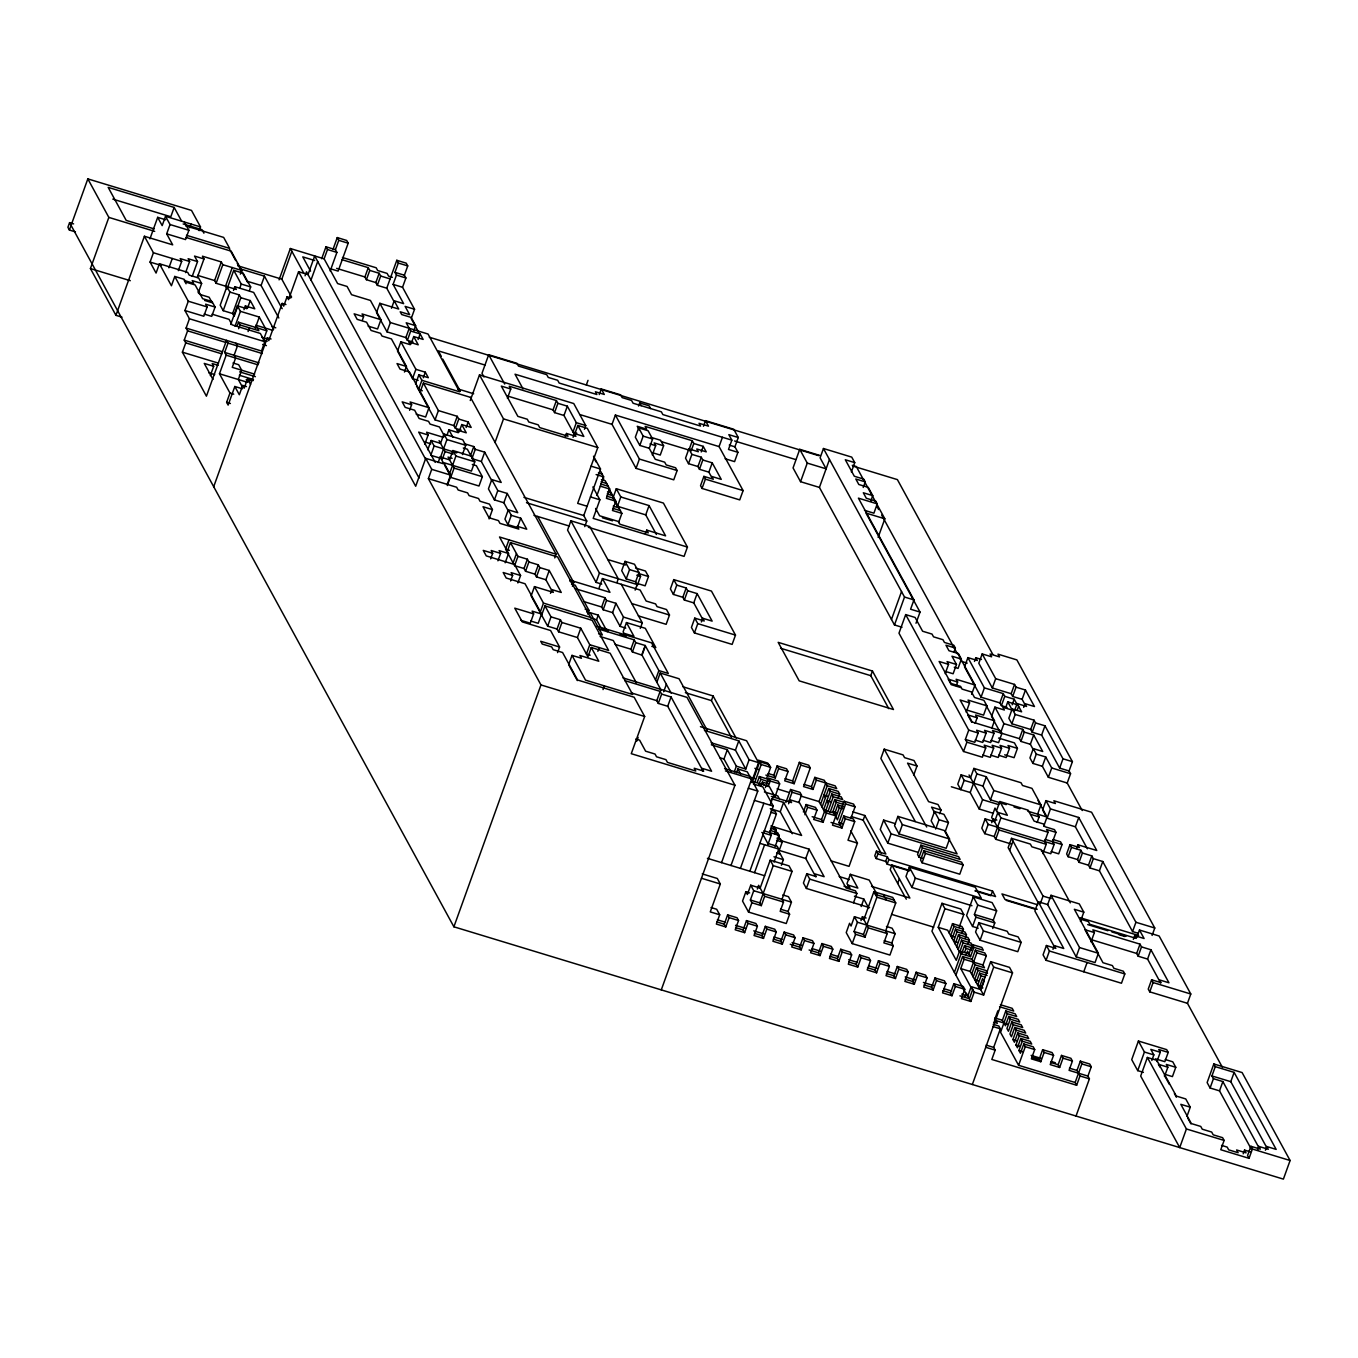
<?xml version="1.0" encoding="UTF-8"?>
<svg xmlns="http://www.w3.org/2000/svg" width="1358" height="1358" viewBox="0 0 1358 1358"><rect width="100%" height="100%" fill="white"/><g stroke="black" fill="none" stroke-linecap="round" stroke-linejoin="round"><path stroke-width="1.5" d="M73.604 223.883L69.581 222.644L67.9 227.295L69.394 230.045L75.437 231.895M69.394 230.045L87.829 178.883L191.512 210.422L200.509 226.922L199.185 230.656M121.999 317.161L115.939 315.328L90.426 268.561L108.844 217.399L87.829 178.883M115.939 315.328L144.406 236.258L172.687 244.847L166.678 233.848L170.039 224.545L165.523 216.295L162.179 225.598L157.681 217.348L149.923 238.889M198.285 292.785L201.629 283.483L198.624 277.983L189.203 275.114L187.693 272.364L159.412 263.758L156.068 273.06L150.059 262.06L153.42 252.758L144.406 236.258M154.184 228.891L126.192 220.386L108.182 187.37L174.163 207.435L170.802 216.754L112.816 199.117M168.918 267.798L172.262 258.495M184.382 222.033L188.881 230.283L185.537 239.585L166.678 233.848M189.747 227.788L191.088 224.07M204.175 314.071L211.712 316.363L215.073 307.061L212.069 301.561L202.648 298.692L195.128 284.942L185.707 282.074L184.213 279.324L174.775 276.455L171.431 285.757L159.412 263.758M178.339 270.649L181.7 261.347L180.19 258.597L189.611 261.466L185.605 272.635M192.191 276.472L197.538 261.585L194.534 256.085L203.972 258.954L197.266 277.558M189.441 318.774L186.097 328.076L261.5 351.009L264.861 341.707L189.441 318.774L184.943 310.524L188.287 301.221L174.775 276.455M221.846 353.861L185.757 342.878L184.247 340.128L187.591 330.826L186.097 328.076M262.332 353.555L228.025 343.116L226.514 340.366L206.416 396.18L182.396 352.18L185.757 342.878M233.491 290.408L234.832 286.691L236.326 289.441L216.126 283.296L214.615 280.546L221.32 261.941L202.461 256.204L203.972 258.954M215.073 307.061L205.635 304.192L207.146 306.942L203.802 316.244L184.943 310.524M216.126 283.296L222.814 264.691L221.32 261.941M232.252 267.56L225.547 286.165L227.041 288.914L233.746 270.31L243.167 273.179L250.687 286.928L249.346 290.646M223.204 310.676L229.909 292.072L226.905 286.572L220.2 305.177L223.204 310.676L232.642 313.545L234.136 316.295L240.841 297.691L239.331 294.941L229.909 292.072M240.332 274.146L241.673 270.429L231.166 251.162L185.995 237.429M239.908 287.777L241.249 284.06L233.746 270.31M210.337 375.589L213.681 366.287L212.188 363.537L218.078 365.319M232.642 313.545L239.331 294.941M230.707 324.443L237.412 305.839L246.833 308.69L245.34 305.94L243.999 309.675M257.952 364.827L226.175 355.168L224.664 352.418L228.025 343.116M235.053 326.209L240.417 311.338L237.412 305.839M233.746 394.176L229.977 393.039L219.47 373.773L226.175 355.168M237.158 325.937L238.499 322.219L266.779 330.826L263.418 340.128L264.929 342.878M238.652 328.687L239.993 324.969L238.499 322.219M247.58 308.011L250.262 300.559L240.841 297.691M278.831 317.993L261.092 285.486L264.454 276.183L240.451 268.901M248.09 331.556L249.431 327.838M242.369 388.778L234.832 386.487L228.127 405.091L226.633 402.341L229.977 393.039M255.253 328.229L259.276 317.059L240.417 311.338M279.069 279.85L290.34 248.514L324.121 258.835L337.633 283.584L347.071 286.453L351.569 294.703L370.428 300.441L380.936 319.69L377.575 328.992L368.154 326.124M246.46 386.572L242.692 385.434L239.331 394.737L234.832 386.487M291.597 297.113L281.802 279.171L291.851 251.264M253.182 380.596L247.529 378.882L244.185 388.184L242.692 385.434M213.698 486.707L267.288 337.87L271.057 339.008M285.944 304.548L282.175 303.411L268.782 340.62L267.288 337.87M290.799 297.996L287.03 296.859L283.686 306.161L282.175 303.411M425.75 459.411L314.7 255.966L308.011 274.571L298.573 271.702L288.524 299.609L287.03 296.859M305.075 275.81L306.501 271.821L419.045 478.016M310.999 280.071L317.704 261.466M321.676 258.733L325.971 246.783L335.409 249.651L336.903 252.401L330.198 271.006M324.121 258.835L327.482 249.532L325.971 246.783M333.016 249.346L337.259 237.582L346.68 240.451L348.174 243.201L338.125 271.108L330.588 268.816M335.409 249.651L338.753 240.332L337.259 237.582M394.482 302.342L386.758 288.202L377.337 285.333L375.843 282.583L366.405 279.714L364.912 276.964L368.256 267.662L341.995 259.684M366.405 279.714L369.766 270.412L368.256 267.662M362.247 320.437L363.588 316.703L362.077 313.953L380.936 319.69M375.843 282.583L379.188 273.281L369.766 270.412M377.337 285.333L380.681 276.03L379.188 273.281M391.511 308.232L394.193 300.78L398.709 309.047L379.85 303.309L376.506 312.612L387.013 331.861L405.855 337.599L407.366 340.349L413.019 342.063M386.758 288.202L396.808 260.295L406.229 263.163L407.739 265.913L404.395 275.216L405.889 277.966L402.545 287.268L414.546 309.268L411.202 318.57L418.926 332.727M405.889 277.966L396.468 275.097L394.957 272.347L398.318 263.045L396.808 260.295M394.193 300.78L403.632 303.649L393.107 284.399L396.468 275.097M387.013 331.861L390.357 322.559L379.85 303.309M411.033 343.981L413.715 336.546L418.213 344.796L408.792 341.927L410.286 344.677L400.865 341.809L397.521 351.111L412.526 378.627L418.179 380.342M405.855 337.599L409.216 328.297M407.366 340.349L410.71 331.046L406.212 322.797L415.633 325.665L413.63 331.233M404.446 372.041L406.449 366.456L391.443 338.94L382.022 336.071L380.512 333.321L371.09 330.469L366.575 322.202L357.154 319.351L354.149 313.834L363.588 316.703M418.128 339.5L420.131 333.915L410.71 331.046M412.526 378.627L415.887 369.325L400.865 341.809M415.531 384.127L418.875 374.825L428.313 377.694L425.309 372.194L415.887 369.325M409.607 410.303L411.627 404.735L410.116 401.985L428.975 407.706L425.631 417.008L416.193 414.139M418.875 374.825L421.88 380.325L418.536 389.627L422.304 390.764M423.289 377.762L425.309 372.194M420.029 392.377L423.39 383.075L471.277 397.588M424.782 444.287L428.126 434.984L426.633 432.234L443.608 437.395M461.058 430.079L455.405 428.364L453.895 425.614L435.052 419.877L438.396 410.574L423.39 383.075M427.787 449.787L431.131 440.484L440.569 443.353L443.913 434.051L462.772 439.788L465.76 445.288L462.416 454.591M447.24 484.382L450.584 475.079L444.575 464.08L425.716 458.342L415.684 486.249L298.573 271.702M431.131 440.484L434.136 445.984L430.792 455.286L440.213 458.155L446.918 439.551L443.913 434.051M661.278 989.88L734.95 785.23L631.266 753.69L644.66 716.481L540.976 684.941L428.381 478.644L431.725 469.342L425.716 458.342M446.901 435.409L448.904 429.841L458.325 432.693L456.831 429.943L466.252 432.812L461.754 424.562L459.072 432.014M438.142 462.569L440.145 456.984L449.566 459.853L452.927 450.55L471.769 456.288L474.774 461.788L471.43 471.09L443.149 462.484L440.145 456.984M453.895 425.614L457.256 416.312L438.396 410.574M442.385 459.055L445.068 451.603L439.058 440.603M455.405 428.364L458.749 419.062L457.256 416.312M470.258 400.525L479.493 374.876L573.755 403.547L585.756 425.546L584.432 429.264M599.268 394.55L601.288 388.965L604.293 394.465L595.381 391.766L596.875 394.516L559.173 383.041L557.68 380.291L548.242 377.422L546.748 374.672L518.467 366.066L516.957 363.316L488.693 354.727L481.988 373.331L483.991 376.998M449.226 474.655L455.915 456.05L452.927 450.55M466.167 427.515L468.171 421.931L458.749 419.062M447.308 485.553L450.652 476.251M452.112 458.342L448.072 457.103L454.081 468.103L450.72 477.405L479.001 486.011L482.362 476.709L476.352 465.709L472.312 464.47M470.411 455.864L473.772 446.561L464.334 443.71M473.772 446.561L475.266 449.328L471.922 458.631L481.343 461.482L492.02 481.071M481.343 461.482L484.687 452.18L475.266 449.328M507.417 398.284L510.778 388.982L509.267 386.232L556.407 400.559L557.9 403.309L567.338 406.178L576.335 422.678L585.756 425.546M494.991 442.555L503.512 418.892L479.493 374.876M484.687 452.18L501.204 482.446L491.783 479.578L488.439 488.88L494.431 499.88L503.869 502.749L508.639 511.508M494.431 499.88L497.792 490.577L491.783 479.578M489.101 518.909L492.445 509.606L489.44 504.107L480.019 501.238L478.508 498.488L469.087 495.619L467.593 492.869L458.155 490L456.661 487.25L428.381 478.644M503.869 502.749L507.213 493.446L497.792 490.577M490.679 558.834L492.682 553.266L491.189 550.516L500.61 553.385L497.928 560.82M508.299 509.827L504.938 519.129L507.943 524.629L517.381 527.498L520.725 518.196L511.304 515.327L508.299 509.827L517.721 512.696L507.213 493.446M507.943 524.629L511.304 515.327M587.097 506.245L577.676 503.377L597.775 447.563L587.267 428.296L577.846 425.427L574.485 434.73L563.977 415.48L554.556 412.611L553.046 409.861L556.407 400.559M554.556 412.611L557.9 403.309M551.908 590.764L545.899 579.764L536.478 576.895L534.967 574.145L525.546 571.277L524.035 568.527L514.614 565.658L505.6 549.158L508.961 539.856M507.111 551.908L510.455 542.606L557.595 556.95L590.611 617.449L543.489 603.122L534.475 586.622L531.131 595.924L547.647 626.174L557.069 629.043L558.579 631.793L577.422 637.53L587.929 656.78L591.273 647.477L610.132 653.215L632.658 694.481L585.519 680.137L572.007 655.388L568.663 664.69L577.354 680.596M505.193 562.789L508.537 553.487L499.523 536.987L556.084 554.2L554.743 557.917M563.977 415.48L567.338 406.178M513.12 562.908L516.464 553.606M514.614 565.658L517.958 556.356L510.455 542.606M510.608 580.969L512.628 575.385L511.117 572.635L520.555 575.503L517.873 582.938M565.149 437.174L566.49 433.457L575.911 436.325L574.417 433.575L573.076 437.293M586.333 384.993L588.014 380.342M576.335 422.678L572.991 431.98L576.76 433.134M524.035 568.527L527.396 559.224L517.958 556.356M525.546 571.277L528.89 561.974L527.396 559.224M534.967 574.145L538.311 564.843L528.89 561.974M536.478 576.895L539.822 567.593L538.311 564.843M530.672 621.013L538.209 623.305L541.57 614.003L532.132 611.134L533.643 613.884L530.299 623.186L520.861 620.317M545.899 579.764L549.243 570.462L539.822 567.593M616.939 582.531L618.28 578.797L589.762 526.548L570.903 520.81L567.559 530.112L596.077 582.378L601.747 584.093M540.144 612.424L543.489 603.122M541.638 615.174L544.982 605.872L592.207 620.368L608.639 650.465L589.779 644.727L580.766 628.228L561.923 622.49L560.413 619.74L550.992 616.871L544.982 605.872M550.482 593.327L551.823 589.593L561.261 592.461L549.243 570.462M649.243 448.293L652.604 438.99L648.089 430.741L638.667 427.872L635.323 437.174L639.822 445.424L649.243 448.293L655.252 459.293L664.673 462.161L666.184 464.911L675.605 467.78L677.116 470.53L673.755 479.832L636.053 468.357L612.034 424.358L615.378 415.056L719.078 446.595L743.098 490.594L739.737 499.897L702.035 488.439L700.541 485.672L703.885 476.369L713.306 479.238L711.813 476.488L721.234 479.357L712.237 462.857L702.799 459.989L701.305 457.239L691.884 454.37L688.879 448.87L685.518 458.172L688.523 463.672L697.961 466.541L699.455 469.291L708.876 472.16L711.881 477.66M584.755 526.615L586.758 521.048L583.753 515.548L600.508 469.019L593.497 456.186M547.647 626.174L550.992 616.871M596.943 495.466L603.648 476.862L600.643 471.362M592.869 486.962L599.88 499.795L593.174 518.4L687.437 547.07L684.092 556.373L588.387 527.26M557.069 629.043L560.413 619.74M572.397 586.198L573.738 582.48L537.717 516.464M638.532 406.025L639.652 402.936L649.073 405.804L650.584 408.554M601.458 479.629L605.227 480.783L609.725 489.033L606.381 498.335L615.802 501.204L612.458 510.506L621.879 513.375L618.535 522.677M558.579 631.793L561.923 622.49M1251.533 1149.547L1219.518 1090.864L1210.08 1087.996L1207.126 1082.564L1213.831 1063.959L1242.112 1072.565L1290.1 1160.513L1283.395 1179.117L453.895 926.801L540.976 684.941M687.437 547.07L663.417 503.071L616.294 488.727L612.95 498.03L617.449 506.279L645.729 514.886L656.406 534.458M557.578 652.604L559.581 647.019L550.567 630.502L522.304 621.913L514.784 608.163L533.643 613.884M617.449 506.279L620.793 496.977L616.294 488.727M639.822 445.424L643.166 436.122L638.667 427.872M636.053 468.357L639.397 459.055L615.378 415.056M596.077 582.378L599.438 573.076L570.903 520.81M577.422 637.53L580.766 628.228M587.59 614.037L588.931 610.319L575.249 585.23L571.463 584.093M599.082 587.878L602.443 578.576L640.144 590.034L646.153 601.034L655.574 603.903L657.068 606.653L666.506 609.521L669.494 615.021L666.15 624.324L638.362 615.887M652.315 454.964L655.676 445.662L654.166 442.912L663.604 445.764L660.243 455.066L652.706 452.774M601.577 628.958L596.569 619.791L598.25 615.14L588.32 612.135M625.766 628.109L620.097 626.378L612.594 612.628L603.173 609.759L601.679 607.009L605.023 597.707L575.554 588.744M589.779 644.727L586.435 654.03L590.204 655.184M603.173 609.759L606.517 600.457L605.023 597.707M635.629 581.784L638.99 572.482L634.475 564.232L625.053 561.363L621.709 570.666L626.208 578.915L635.629 581.784L637.14 584.534L635.137 590.119M645.729 514.886L649.073 505.583L620.793 496.977M597.86 651.314L599.201 647.596M612.594 612.628L615.955 603.325L606.517 600.457M626.208 578.915L629.552 569.613L625.053 561.363M645.389 533.83L646.731 530.112L665.59 535.85L649.073 505.583M620.097 626.378L623.458 617.075L615.955 603.325M637.208 585.705L640.552 576.403L639.058 573.653L648.479 576.522L645.135 585.824L637.598 583.533M651.806 646.34L655.812 647.562L645.305 628.313L626.462 622.575L623.101 631.877L624.986 635.323M639.245 429.96L637.241 426.276L646.663 429.145L645.169 426.395L692.291 440.739L688.947 450.041L661.448 441.673M603.037 689.592L604.378 685.875M691.12 450.924L693.802 443.489L692.291 440.739M688.523 463.672L691.884 454.37M703.478 426.242L705.481 420.657L733.761 429.264L738.277 437.514L734.916 446.816L737.92 452.316L734.576 461.618L725.155 458.749M701.22 451.942L703.223 446.358L693.802 443.489M661.261 690.39L642.045 655.201L632.404 651.942L630.91 649.192L634.254 639.89L598.912 629.127M697.961 466.541L701.305 457.239M640.297 628.398L642.3 622.813L621.285 584.296M632.404 651.942L635.748 642.64L634.254 639.89M699.455 469.291L702.799 459.989M641.655 655.286L645.186 645.491L635.748 642.64M642.045 655.201L645.406 645.899M702.035 488.439L705.379 479.136L703.885 476.369M708.876 472.16L712.237 462.857M719.078 446.595L722.422 437.276M701.356 621.964L702.697 618.246L704.208 620.996L694.77 618.128L691.426 627.43L694.43 632.93L732.132 644.405L735.493 635.103L711.456 591.086L673.755 579.611L670.411 588.914L673.415 594.431L682.836 597.282L684.347 600.032L693.768 602.901L702.782 619.418M673.415 594.431L676.759 585.128L673.755 579.611M738.277 437.514L728.839 434.645L731.843 440.145L728.499 449.447L737.92 452.316M682.836 597.282L686.18 587.98L676.759 585.128M655.524 679.883L658.868 670.58L645.186 645.491M684.347 600.032L687.691 590.73L686.18 587.98M656.848 682.31L660.192 673.008L679.051 678.745L707.195 730.315M636.766 741.145L638.107 737.411M703.189 771.259L667.712 706.279L658.291 703.41L656.78 700.66L660.141 691.358L624.782 680.613M693.768 602.901L697.112 593.599L687.691 590.73M658.291 703.41L661.635 694.108L660.141 691.358M663.689 691.765L666.371 684.33M667.712 706.279L671.073 696.977L661.635 694.108M694.43 632.93L697.774 623.628L694.77 618.128M819.943 455.473L799.743 449.328L793.055 467.933L800.558 481.7L819.417 487.42L894.481 624.952L902.018 627.243M731.453 737.292L711.439 700.609L713.103 695.958L683.023 686.809M800.558 481.7L807.263 463.095L799.743 449.328M851.381 471.922L854.742 462.62L851.738 457.12L823.457 448.513L820.096 457.816L826.105 468.816L807.263 463.095M819.417 487.42L829.466 459.513M730.994 771.836L723.984 759.003L727.328 749.701L711.337 744.829M738.786 740.84L749.107 759.767L745.763 769.069L735.442 750.142L738.786 740.84L704.446 730.4M734.339 771.785L736.342 766.201L727.328 749.701M736.494 772.685L737.835 768.951L747.273 771.819L757.781 791.069L730.977 865.504M721.556 862.636L751.704 778.915L750.38 776.487L724.578 768.628M751.364 782.564L758.545 762.636L746.577 740.721L700.439 726.683M766.608 778.541L770.631 767.372L769.137 764.622L759.716 761.753L753.011 780.358L751.5 777.608L755.286 778.762M754.505 783.108L761.21 764.503L759.716 761.753M702.239 873.89L717.313 878.49L720.317 883.99L710.268 911.897L719.689 914.766L716.345 924.068L725.766 926.937L729.127 917.635L727.616 914.885L724.272 924.187L725.766 926.937M863.23 487.454L865.25 481.869L863.739 479.119L854.318 476.251L845.304 459.751L854.742 462.62M757.357 782.14L759.36 776.555L768.781 779.424M758.85 784.89L760.87 779.305L759.36 776.555M761.023 785.79L762.364 782.055L768.017 783.787M765.369 787.572L768.713 778.27L778.134 781.122L779.645 783.872L774.96 796.908M870.733 501.204L872.753 495.619L868.237 487.369L858.816 484.5L855.812 479.001L865.25 481.869M768.204 786.588L770.224 781.02L768.713 778.27M740.416 868.356L763.858 803.24M777.132 765.912L778.626 768.662L775.282 777.964L773.788 775.214L777.132 765.912L786.554 768.781L788.064 771.531L784.703 780.833L794.141 783.702L800.83 765.097L799.336 762.347L792.631 780.952L794.141 783.702M872.753 495.619L863.315 492.767L866.319 498.267L875.757 501.136L877.251 503.886L873.907 513.188L864.486 510.319M770.309 804.598L773.839 794.803L769.341 786.554L752.366 781.393M749.837 871.225L773.279 806.109L762.772 786.859L753.351 783.99M749.65 892.902L745.881 891.748L742.537 901.05L748.53 912.067L786.248 923.525L789.592 914.223L788.081 911.473L780.544 909.181M754.556 872.668L764.588 844.761M789.592 914.223L780.171 911.354L783.515 902.051L782.004 899.302L792.054 871.395L789.049 865.895L770.207 860.157L760.157 888.064L750.736 885.195L747.375 894.498L745.881 891.748M771.157 810.047L774.926 811.201L776.42 813.951L769.731 832.556L771.225 835.306L767.881 844.608M727.616 914.885L737.038 917.736L738.548 920.503L735.204 929.806L744.625 932.657L747.969 923.355L746.476 920.605L743.115 929.907L744.625 932.657M878.134 537.412L884.839 518.807L856.304 466.541L852.264 465.302M792.257 833.744L780.256 811.728L783.6 802.425L771.599 798.776M757.323 889.049L758.647 885.314L764.656 896.314L761.312 905.633L751.891 902.764L750.38 900.015L753.741 890.712L750.736 885.195M785.875 802.527L790.577 789.49L799.998 792.359L801.492 795.109L798.827 802.561M774.807 833.642L776.148 829.925L774.654 827.175M748.53 912.067L751.891 902.764M788.726 801.543L792.07 792.24L790.577 789.49M788.591 803.783L790.016 799.794L799.455 802.663L845.983 887.928L855.421 890.797L856.881 893.462L853.52 902.764M775.129 846.577L779.153 835.425L777.659 832.675L770.105 830.383M774.043 862.075L778.728 849.056L777.234 846.306L767.813 843.437L762.806 834.27M761.312 905.633L759.818 902.866L773.211 865.657L770.207 860.157M776.963 838.192L780.731 839.346L782.225 842.096L778.881 851.398L783.379 859.648L781.376 865.233M799.336 762.347L808.757 765.216L810.268 767.966L803.563 786.571L812.984 789.439L816.345 780.12L814.834 777.37L811.49 786.672L812.984 789.439M746.476 920.605L755.897 923.474L757.408 926.224L754.046 935.526L763.485 938.395L766.829 929.093L765.318 926.343L761.974 935.645L763.485 938.395M803.393 811.982L806.075 804.53L815.496 807.399L817.007 810.149L813.646 819.451L823.084 822.32L826.428 813.018L824.934 810.268L821.573 819.57L823.084 822.32M804.904 814.732L807.569 807.28L806.075 804.53M825.07 812.61L819.061 801.593L825.766 782.989M820.572 804.343L827.26 785.739L824.255 780.239L814.834 777.37M765.318 926.343L774.756 929.212L776.25 931.961L772.906 941.264L782.327 944.133L785.671 934.83L784.177 932.08L780.833 941.383L782.327 944.133M822.065 807.093L828.77 788.489L838.192 791.358L839.685 794.107L838.361 797.842M888.794 708.672L870.767 675.673L872.447 671.022L778.185 642.351L799.2 680.85L893.462 709.521L872.447 671.022M891.476 619.452L901.525 591.545M815.785 876.827L805.769 858.494L809.113 849.191L780.85 840.585L773.33 826.835M823.576 809.86L830.264 791.256L828.77 788.489M788.081 911.473L791.442 902.17L788.438 896.67L782.785 894.956M825.732 810.743L831.775 794.006L841.196 796.857L842.69 799.607L833.269 796.756L831.775 794.006M894.481 624.952L904.513 597.045L823.457 448.513M827.905 811.626L833.269 796.756M809.113 849.191L824.136 876.691L814.715 873.822L816.209 876.572L806.788 873.703L803.427 883.006L806.397 888.438L869.561 907.653M830.077 812.525L834.763 799.506L844.201 802.374M843.437 806.72L837.767 805.005L834.423 814.308L832.929 811.558L836.273 802.255L834.763 799.506M806.397 888.438L809.741 879.135L806.788 873.703M954.046 651.806L955.387 648.072L953.893 645.322L944.455 642.453L942.961 639.703L933.54 636.834L932.029 634.084L922.608 631.232L915.105 617.466L905.684 614.597L898.979 633.201L963.535 751.483L982.377 757.221L985.738 747.918L984.227 745.169L993.666 748.037L990.305 757.34L982.768 755.048M824.934 810.268L834.355 813.136L835.849 815.886L832.505 825.189L841.926 828.057L845.287 818.755L843.776 816.005L840.432 825.308L831.011 822.439M837.767 805.005L839.278 807.755L835.934 817.058L837.428 819.808L844.133 801.203L853.554 804.072L855.048 806.822L851.042 817.974M877.251 503.886L858.409 498.148L913.951 599.913L910.59 609.216L920.028 612.085L916.005 623.254M784.177 932.08L793.598 934.949L795.109 937.699L791.748 947.001L801.186 949.87L804.53 940.568L803.036 937.818L799.675 947.12L801.186 949.87M841.926 828.057L838.921 822.558L845.627 803.953L844.133 801.203M843.776 816.005L853.197 818.874L854.708 821.624L848.003 840.229L857.441 843.097L849.056 866.353L831.113 860.887M803.036 937.818L812.457 940.687L813.951 943.437L810.607 952.739L820.028 955.608L823.389 946.305L821.879 943.555L818.534 952.858L820.028 955.608M913.645 775.316L916.99 766.014L913.985 760.514L904.564 757.645L903.07 754.895L884.211 749.158L880.867 758.46L915.258 821.488M881.172 853.18L863.162 820.164L864.842 815.513L852.875 811.88M877.2 894.735L869.188 880.069L850.329 874.331L846.985 883.634L848.869 887.063M821.879 943.555L831.3 946.424L832.81 949.174L829.466 958.476L838.888 961.328L842.232 952.026L840.738 949.276L837.377 958.578L838.888 961.328M895.397 823.678L883.617 820.079L880.273 829.382L887.776 843.148L917.77 852.264M864.842 815.513L885.857 854.029L876.436 851.16L874.756 855.812L876.25 858.562L885.688 861.43L887.181 864.18L909.113 870.851M893.275 945.762L883.854 942.893L887.198 933.591L885.705 930.841L895.754 902.934L892.749 897.434L873.89 891.697L863.841 919.604L854.42 916.735L851.076 926.037L849.565 923.287L846.221 932.59L852.23 943.606L889.931 955.064L893.275 945.762L891.782 943.012L884.228 940.721M876.25 858.562L877.93 853.91L876.436 851.16M861.159 906.533L863.841 899.081L854.42 896.212M945.202 673.653L948.546 664.351L947.052 661.601L956.473 664.469L953.129 673.772L945.575 671.48M861.006 920.571L862.347 916.854L868.356 927.854L864.995 937.156L855.574 934.304L854.063 931.537L857.424 922.235L854.42 916.735M887.776 843.148L891.12 833.846L883.617 820.079M852.23 943.606L855.574 934.304M897.893 816.396L894.549 825.698L899.047 833.965L946.186 848.292L949.531 838.989L945.032 830.74L897.893 816.396L902.391 824.645L949.531 838.989M840.738 949.276L850.159 952.145L851.653 954.895L848.309 964.197L857.73 967.066L861.091 957.763L859.58 955.014L856.236 964.316L857.73 967.066M885.688 861.43L887.351 856.779L877.93 853.91M887.181 864.18L888.862 859.529L887.351 856.779M955.387 648.072L945.966 645.203L948.97 650.72L958.392 653.571L961.396 659.088L958.052 668.391L954.284 667.236M899.047 833.965L902.391 824.645M864.995 937.156L863.501 934.406L876.895 897.197L873.89 891.697M956.287 685.739L957.628 682.022L956.134 679.272L974.976 685.009L971.632 694.311M909.809 870.495L891.866 865.029L890.186 869.68L906.295 899.183M974.484 661.448L975.808 657.73L977.319 660.48L967.898 657.611L964.536 666.914L981.053 697.18L999.912 702.901L1001.406 705.651L1007.059 707.382M897.689 883.43L899.369 878.779M859.58 955.014L869.018 957.882L870.512 960.632L867.168 969.935L876.589 972.803L879.933 963.501L878.439 960.751L875.095 970.053L876.589 972.803M1082.224 810.522L1067.218 783.023L1070.562 773.721L1069.069 770.971L1072.413 761.668L1016.87 659.903L998.011 654.166L999.522 656.916L990.101 654.047L991.595 656.797L982.173 653.928L978.812 663.23L992.325 687.98L1011.184 693.717L1012.678 696.467L1022.116 699.336L1025.12 704.836M909.317 867.168L915.326 878.168L981.308 898.249L975.299 887.232L909.317 867.168L905.973 876.47L911.965 887.47L971.955 905.718M966.217 712.152L969.561 702.85L968.067 700.1L986.91 705.837L983.565 715.14L966.607 709.979M920.911 845.185L922.405 847.935L960.106 859.41L958.612 856.66L920.911 845.185L917.55 854.488L919.06 857.237L923.033 858.46M891.12 833.846L957.101 853.91L945.1 831.911L948.444 822.609L943.946 814.359L934.525 811.49L931.164 820.792L934.168 826.292M919.06 857.237L922.405 847.935M923.915 850.685L920.554 859.987L922.065 862.754L959.766 874.212L963.111 864.91L961.617 862.16L923.915 850.685L925.409 853.452L963.111 864.91M891.782 943.012L895.126 933.71L892.121 928.21L886.468 926.495M911.965 887.47L915.326 878.168M985.738 747.918L966.879 742.181L965.385 739.431L968.729 730.129L905.684 614.597M981.053 697.18L984.397 687.878L967.898 657.611M922.065 862.754L925.409 853.452M939.668 813.731L941.009 810.013L938.005 804.513L928.583 801.644L907.568 763.145L916.99 766.014M935.679 829.042L939.023 819.74L934.525 811.49M963.535 751.483L966.879 742.181M975.129 723.356L977.149 717.771L975.638 715.021L994.497 720.759L991.815 728.211M878.439 960.751L887.86 963.62L889.371 966.37L886.01 975.672L895.448 978.541L898.792 969.239L897.298 966.489L893.937 975.791L895.448 978.541M961.125 774.841L957.78 784.143L960.768 789.643L964.129 780.341L961.125 774.841L970.546 777.71L973.89 768.407L1021.029 782.734L1022.523 785.484L1031.961 788.353L1040.958 804.87L1037.614 814.172L1039.108 816.922L1037.105 822.49M992.325 687.98L995.686 678.677L982.173 653.928M975.197 740.127L982.734 742.419L986.078 733.116L976.657 730.248L978.15 732.997L974.806 742.3L965.385 739.431M1005.752 707.433L1007.755 701.848L1012.27 710.115L1002.832 707.246L1004.343 709.996L994.922 707.128L991.561 716.43L999.573 731.096M999.912 702.901L1003.256 693.599L984.397 687.878M993.343 813.323L979.203 809.012L970.206 792.512L976.894 773.907L973.89 768.407M1001.406 705.651L1004.767 696.348L1003.256 693.599M897.298 966.489L906.72 969.357L908.213 972.107L904.869 981.41L914.29 984.278L917.652 974.976L916.141 972.226L912.797 981.528L914.29 984.278M991.034 740.348L998.588 742.656L1001.932 733.354L992.511 730.485L994.005 733.235L990.661 742.537L983.107 740.246M1011.184 693.717L1014.528 684.415L995.686 678.677M1012.678 696.467L1016.039 687.165L1014.528 684.415M1000.574 732.93L1003.918 723.627L994.922 707.128M1006.193 804.615L990.474 799.828L982.971 786.078L986.332 776.776L976.894 773.907M1012.168 704.802L1014.188 699.217L1004.767 696.348M959.104 927.48L963.79 914.46L960.836 909.028L941.977 903.308L931.928 931.215L966.59 994.718M1014.443 710.998L1017.108 703.563L1021.623 711.813L1012.185 708.944L1008.841 718.246L1011.846 723.746L1030.705 729.484L1032.199 732.234L1041.62 735.102L1059.647 768.102L1069.069 770.971M979.203 809.012L982.564 799.709L969.052 774.96M998.622 755.269L1006.159 757.577L1009.503 748.275L1000.082 745.406L1001.576 748.156L998.232 757.458L990.695 755.167M972.379 944.591L973.89 947.341L983.311 950.21L981.817 947.46L972.379 944.591L969.035 953.893L959.614 951.024L956.253 960.327L938.242 927.327L944.947 908.723L941.977 903.308M1011.846 723.746L1015.19 714.444L1012.185 708.944M1017.278 710.03L1018.619 706.313M1022.116 699.336L1025.46 690.034L1016.039 687.165M1023.694 707.399L1025.035 703.665L1034.473 706.533L1025.46 690.034M990.474 799.828L993.835 790.526L986.332 776.776M916.141 972.226L925.562 975.095L927.073 977.845L923.729 987.147L933.15 989.999L936.494 980.697L935 977.947L931.639 987.249L933.15 989.999M996.483 810.828L999.844 801.526L1007.347 815.275L997.909 812.423L994.565 821.726L985.144 818.857L981.8 828.159L984.788 833.659L994.226 836.528L995.72 839.278L1011.438 844.048M984.788 833.659L988.149 824.357L985.144 818.857M949.174 932.946L952.518 923.644L961.939 926.512L963.45 929.262L962.109 932.98M1033.353 749.786L1030.349 744.286L1020.927 741.417L1019.417 738.667L1022.778 729.365L1003.918 723.627M998.554 738.056L1014.426 742.877L1017.431 748.377L1014.087 757.679L1004.665 754.827M952.518 923.644L954.029 926.394L950.668 935.696L954.436 936.833M991.73 822.693L993.071 818.976L996.84 820.113M1020.927 741.417L1024.272 732.115L1022.778 729.365M952.179 938.446L955.523 929.144L964.944 932.012L966.455 934.762L965.114 938.48M955.523 929.144L957.017 931.894L953.672 941.196L957.441 942.35M1030.705 729.484L1034.049 720.181L1015.19 714.444M955.183 943.946L958.527 934.644L967.948 937.512L969.459 940.262L968.118 943.98M994.226 836.528L1000.914 817.923L997.909 812.423M1032.199 732.234L1035.543 722.931L1034.049 720.181M992.766 928.499L994.769 922.914L993.275 920.164L996.619 910.862L992.121 902.612L973.262 896.874L966.573 915.479L972.566 926.479L978.218 928.21M956.677 946.696L960.021 937.393L958.527 934.644M995.72 839.278L999.064 829.976L993.071 818.976M1030.349 744.286L1033.71 734.984L1024.272 732.115M935 977.947L944.421 980.815L945.915 983.565L942.571 992.868L951.992 995.737L955.353 986.434L953.842 983.684L950.498 992.987L951.992 995.737M958.171 949.446L961.532 940.143L970.953 943.012L972.447 945.762L971.123 949.48M961.532 940.143L963.026 942.893L959.682 952.196L947.663 930.196L938.242 927.327M1033.71 734.984L1042.706 751.483L1033.285 748.614L1029.941 757.917L1032.929 763.417L1042.367 766.285L1048.359 777.285L1067.218 783.023M994.769 922.914L975.927 917.176L974.416 914.426L977.76 905.124L973.262 896.874M954.402 972.379L961.108 953.774L959.614 951.024M961.854 953.095L964.536 945.643L972.073 947.935M972.566 926.479L975.927 917.176M1041.62 735.102L1044.981 725.8L1035.543 722.931M955.913 975.129L962.618 956.524L972.039 959.393L975.044 964.893L984.465 967.762L982.971 965.012L964.112 959.274L962.618 956.524M964.689 952.111L966.03 948.393L964.536 945.643M1032.929 763.417L1036.29 754.114L1033.285 748.614M971.768 988.76L960.768 968.577L964.112 959.274M966.2 954.861L967.524 951.143L970.529 956.643L973.89 947.341M978.914 922.676L975.57 931.995L980.086 940.245L1017.787 951.703L1021.131 942.401L1018.127 936.901L1008.705 934.032L1007.195 931.282L978.914 922.676L983.43 930.943L1021.131 942.401M888.862 859.529L992.545 891.069L990.865 895.72L974.925 890.865M1070.308 902.866L1041.28 849.684L1031.859 846.815L1030.349 844.065L1011.506 838.344L1008.145 847.647L1038.683 903.562M1009.656 850.397L1013 841.094M972.039 959.393L975.384 950.091L984.805 952.96L986.315 955.709L982.971 965.012M1042.367 766.285L1045.711 756.983L1036.29 754.114M980.086 940.245L983.43 930.943M981.359 988.845L984.041 981.41L982.547 978.66L979.203 987.962L970.189 971.445L976.894 952.841L975.384 950.091M953.842 983.684L963.28 986.553L964.774 989.303L961.43 998.605L970.851 1001.474L974.195 992.172L971.191 986.672L967.847 995.974L961.787 994.124M971.683 974.195L975.044 964.893M965.012 996.942L966.353 993.224L970.851 1001.474M973.194 976.945L976.538 967.643L985.959 970.512L987.47 973.262L978.049 970.393L976.538 967.643M978.049 970.393L974.688 979.695L978.456 980.849M1048.359 777.285L1051.72 767.983L1045.711 756.983M972.701 989.422L969.357 998.724L959.919 995.855M976.198 982.462L979.542 973.16L987.079 975.451M979.542 973.16L981.036 975.91L977.692 985.212L981.461 986.349M1152.093 935.441L1154.775 928.006L1091.594 812.237L1053.876 800.762L1055.387 803.512L1045.949 800.643L1042.605 809.945L1046.203 816.548M1059.647 768.102L1062.991 758.799L1044.981 725.8M972.345 1084.499L1012.525 972.871L1009.52 967.371L990.678 961.634L980.629 989.541L971.191 986.672M1043.691 826.343L1047.035 817.041L1038.038 800.524M1045.949 800.643L1050.464 808.893L1047.12 818.195L1075.383 826.801L1087.402 848.801M974.195 992.172L983.633 995.041L993.683 967.134L990.678 961.634M1041.348 850.855L1050.786 853.724L1054.131 844.421L1052.62 841.671L1055.981 832.369L1046.543 829.5L1048.053 832.25L1044.709 841.553L1046.203 844.303L1042.859 853.605M997.841 1010.827L994.497 1020.13L1007.687 1024.153M1080.442 921.454L1083.803 912.152L1074.365 909.283L1098.384 953.282L1095.04 962.584L1076.181 956.864L1047.663 904.598L1038.242 901.729L1034.881 911.031L1054.521 947.001M1040.347 903.545L1043.029 896.093L1011.506 838.344M1053.01 839.499L1060.547 841.79L1062.058 844.54L1058.697 853.842L1051.16 851.551M1008.773 1016.446L1010.267 1019.196L1019.705 1022.065L1018.194 1019.315L1008.773 1016.446L1005.429 1025.748L1002.425 1020.248L1005.769 1010.946L1015.19 1013.815L1016.701 1016.565L1007.28 1013.696L1005.769 1010.946M1069.459 1068.169L1076.996 1070.46L1080 1075.96L1076.639 1085.263L991.815 1059.461L995.159 1050.158L993.666 1047.408L1000.354 1028.804L998.86 1026.054L993.207 1024.322M1007.28 1013.696L1000.574 1032.301L1018.585 1065.3L1075.146 1082.513L1076.639 1085.263M1075.383 826.801L1078.744 817.499L1050.464 808.893M1047.663 904.598L1051.007 895.295L1079.287 903.902L1083.803 912.152M1076.555 848.495L1077.896 844.778L1079.406 847.528L1069.985 844.659L1066.624 853.961L1068.135 856.711L1077.556 859.58L1079.05 862.33L1088.488 865.199L1089.982 867.949L1099.403 870.817L1132.572 931.571L1138.225 933.285M1068.135 856.711L1071.479 847.409L1069.985 844.659M1010.267 1019.196L1006.923 1028.498L1008.434 1031.248L1011.778 1021.946L1021.199 1024.815L1022.71 1027.565L1013.272 1024.696L1011.778 1021.946M1013.272 1024.696L1009.928 1033.998L1011.421 1036.748L1014.782 1027.446L1024.204 1030.315L1025.697 1033.065L1016.276 1030.196L1014.782 1027.446M1052.993 949.344L1054.334 945.626L1055.828 948.376L1046.407 945.508L1043.063 954.81L1046.067 960.31L1121.47 983.243L1124.814 973.941L1123.321 971.191L1113.899 968.322L1112.389 965.572L1102.968 962.703L1084.957 929.704L1094.378 932.573L1091.034 941.875M1017.787 1032.946L1019.281 1035.696L1028.702 1038.564L1027.208 1035.815L1017.787 1032.946L1014.426 1042.248L1012.932 1039.498L1016.276 1030.196M1077.556 859.58L1080.9 850.278L1071.479 847.409M1079.05 862.33L1082.411 853.028L1080.9 850.278M1046.067 960.31L1049.411 951.007L1046.407 945.508M1020.775 1038.446L1022.285 1041.196L1031.707 1044.064L1030.213 1041.314L1020.775 1038.446L1017.431 1047.748L1015.937 1044.998L1019.281 1035.696M1040.788 1061.735L1039.294 1058.985L1042.638 1049.683L1044.132 1052.433L1040.788 1061.735L1031.367 1058.867L1034.711 1049.564L1033.217 1046.814L1023.779 1043.946L1020.435 1053.248L1018.941 1050.498L1022.285 1041.196M1088.488 865.199L1091.832 855.896L1082.411 853.028M1018.585 1065.3L1025.29 1046.695L1023.779 1043.946M1089.982 867.949L1093.326 858.646L1091.832 855.896M1099.403 870.817L1102.764 861.515L1093.326 858.646M1076.181 956.864L1079.542 947.561L1051.007 895.295M1042.638 1049.683L1052.06 1052.552L1053.57 1055.302L1050.209 1064.604L1059.647 1067.473L1062.991 1058.171L1061.498 1055.421L1058.137 1064.723L1059.647 1067.473M1083.769 971.785L1087.113 962.482M1061.498 1055.421L1070.919 1058.289L1072.413 1061.039L1069.069 1070.342L1087.928 1076.079L1089.422 1078.829L1076.028 1116.038M1076.996 1070.46L1080.34 1061.158L1089.761 1064.027L1091.272 1066.777L1087.928 1076.079M1075.146 1082.513L1081.851 1063.908L1080.34 1061.158M1132.572 931.571L1135.916 922.269L1102.764 861.515M1133.336 939.363L1134.677 935.645L1144.098 938.514L1139.464 930.026L1136.782 937.461M1160.598 982.903L1147.578 959.071L1138.157 956.202L1136.663 953.452L1140.007 944.15L1092.867 929.823L1094.378 932.573M1138.157 956.202L1141.501 946.899L1140.007 944.15M1147.578 959.071L1150.939 949.768L1141.501 946.899M1150.939 949.768L1168.949 982.785L1159.528 979.916L1161.022 982.666L1151.601 979.797L1148.24 989.099L1149.751 991.849L1187.452 1003.307L1222.421 1067.371M1149.751 991.849L1153.095 982.547L1151.601 979.797M1155.42 1058.816L1164.841 1061.684L1168.203 1052.382L1166.692 1049.632L1138.411 1041.026L1131.723 1059.63L1137.715 1070.63L1143.385 1072.362M1137.715 1070.63L1144.421 1052.026L1138.411 1041.026M1147.374 1057.458L1140.686 1076.062L1179.712 1147.578L1186.417 1128.973L1147.374 1057.458L1156.812 1060.326L1176.317 1096.076L1185.755 1098.945L1190.253 1107.194L1186.909 1116.497M1151.839 1060.479L1153.842 1054.894L1150.837 1049.395L1160.275 1052.263L1156.914 1061.566M1187.452 1003.307L1190.796 994.005L1159.138 936.001L1139.464 930.026M1164.502 1076.487L1167.846 1067.184L1166.352 1064.434L1175.773 1067.303L1172.429 1076.605L1164.875 1074.314M1258.883 1147.578L1222.862 1081.562L1213.441 1078.693L1211.93 1075.943L1215.274 1066.641L1213.831 1063.959M1210.08 1087.996L1213.441 1078.693M1219.518 1090.864L1222.862 1081.562M1266.81 1147.68L1230.789 1081.681L1234.133 1072.379L1215.274 1066.641M1190.253 1107.194L1180.832 1104.326L1191.339 1123.575L1200.761 1126.444L1202.254 1129.194L1211.692 1132.063L1213.186 1134.813L1222.607 1137.681L1224.118 1140.431L1220.774 1149.734L1249.054 1158.34L1252.399 1149.038L1250.888 1146.288L1247.544 1155.59L1249.054 1158.34M1243.198 1153.808L1244.539 1150.09L1250.192 1151.805M1257.474 1150.124L1258.815 1146.407L1268.253 1149.275L1266.742 1146.525L1265.401 1150.243M338.753 240.332L348.174 243.201M398.318 263.045L407.739 265.913M327.482 249.532L336.903 252.401M394.957 272.347L404.395 275.216M342.454 257.511L376.183 267.781L377.677 270.531L387.115 273.399L388.609 276.149L392.377 277.287M380.681 276.03L390.119 278.899M314.683 260.498L302.783 256.883L310.575 271.193M393.107 284.399L402.545 287.268M165.523 216.295L200.509 226.922M336.631 268.358L364.912 276.964M183.16 223.951L202.019 229.689L203.921 233.186M157.681 217.348L165.676 219.775M185.673 225.852L223.663 237.412L229.655 248.412L186.453 235.273M170.039 224.545L188.881 230.283M414.546 309.268L405.125 306.399L409.624 314.649L400.203 311.797L401.696 314.547L411.135 317.416L415.633 325.665M108.844 217.399L154.693 231.352M237.684 265.761L281.802 279.171M222.814 264.691L241.673 270.429M197.538 261.585L188.117 258.716L189.611 261.466M390.357 322.559L428.059 334.034L459.581 391.783L421.88 380.325M153.42 252.758L181.7 261.347M247.105 281.242L261.092 285.486M601.288 388.965L620.657 394.855L622.151 397.605L631.572 400.474L633.083 403.224L661.363 411.83L662.857 414.58L700.558 426.056L699.064 423.306L708.486 426.157L705.481 420.657M429.298 337.225L818.636 455.643M852.96 466.083L897.4 479.612L992.783 654.369M241.249 284.06L250.687 286.928M413.715 336.546L423.136 339.415L420.131 333.915M197.657 275.385L214.615 280.546M234.832 286.691L253.674 292.428L273.705 329.094M150.059 262.06L161.381 265.489M484.959 365.047L438.278 350.856L441.282 356.356M731.843 440.145L515.038 374.214L523.051 388.88M734.593 440.977L795.482 459.496M201.629 283.483L192.208 280.614L193.702 283.364L184.281 280.495L186.08 283.788M729.263 445.101L734.916 446.816M245.34 305.94L254.761 308.809L250.262 300.559M510.778 388.982L501.34 386.113L517.856 416.363L527.294 419.232L528.788 421.982L538.209 424.85L539.72 427.6L568 436.207L566.49 433.457M204.6 300.441L212.137 302.732L209.132 297.232L199.711 294.363L198.2 291.614M580.138 414.648L612.034 424.358M651.161 437.395L660.599 440.264L663.604 445.764M688.879 448.87L698.301 451.739L696.79 448.989L706.228 451.858L703.223 446.358M643.166 436.122L652.604 438.99M90.426 268.561L130.3 280.699M507.892 396.129L553.046 409.861M406.449 366.456L397.028 363.588L400.033 369.087L409.454 371.956L428.975 407.706M188.287 301.221L207.146 306.942M271.736 326.582L275.776 327.804M650.024 443.93L655.676 445.662M272.822 330.367L255.847 325.207L258.852 330.707L239.993 324.969M212.103 314.19L229.078 319.351L232.065 324.851L260.346 333.457L264.861 341.707M457.646 388.863L473.687 393.752M884.839 518.807L865.98 513.069L920.028 612.085M261.924 337.378L267.577 339.093M574.417 433.575L583.838 436.444L577.846 425.427M263.418 340.128L267.203 341.265M262.654 344.474L266.423 345.628M639.397 459.055L677.116 470.53M705.379 479.136L743.098 490.594M503.512 418.892L597.775 447.563M187.591 330.826L225.971 342.488M411.627 404.735L402.189 401.866L405.193 407.366L414.631 410.235L419.13 418.485L428.551 421.353L430.062 424.103L439.483 426.972L444.49 436.139M184.247 340.128L222.627 351.79M224.664 352.418L258.988 362.858M461.754 424.562L471.175 427.43L468.171 421.931M591.069 466.167L600.508 469.019M598.369 472.957L602.154 474.112M233.016 362.993L238.668 364.708L241.673 370.208L238.329 379.51L242.148 386.521M596.111 474.57L603.648 476.862M182.396 352.18L218.502 363.163M254.608 374.146L232.252 367.339L235.596 358.037L234.102 355.287L237.446 345.984L235.936 343.234M239.67 371.888L255.389 376.675M601.068 481.818L606.72 483.533M213.681 366.287L204.26 363.418L213.002 379.425M600.677 483.991L608.231 486.283M239.364 375.249L253.505 379.544M446.918 439.551L465.76 445.288M600.304 486.164L609.725 489.033M250.178 380.817L246.256 379.629L247.75 382.379L219.47 373.773M428.126 434.984L418.705 432.116L435.222 462.382M463.299 447.97L467.339 449.209L473.348 460.209M607.535 491.8L611.304 492.954M208.826 372.839L214.717 374.621M607.145 493.973L612.798 495.704M606.754 496.162L614.308 498.454M425.173 442.114L430.826 443.828M434.136 445.984L456.763 452.876M445.068 451.603L453.148 454.064M455.915 456.05L474.774 461.788M590.458 496.926L599.88 499.795M613.222 506.144L618.875 507.875M612.831 508.333L620.385 510.625M904.513 597.045L913.951 599.913M454.081 468.103L482.362 476.709M226.633 402.341L230.402 403.479M602.375 517.754L612.475 520.827M431.725 469.342L450.584 475.079M523.933 497.351L583.753 515.548M526.497 502.715L586.758 521.048M533.949 515.327L569.341 526.072M492.445 509.606L483.024 506.738L489.016 517.737L498.454 520.606L499.948 523.356L518.807 529.094L517.296 526.344L526.734 529.196L520.725 518.196M975.808 657.73L981.478 659.445M961.396 659.088L951.975 656.22L956.473 664.469M967.202 663.128L961.532 661.414L959.512 657.713M607.773 559.547L625.631 564.979M635.561 568L645.474 571.022L648.479 576.522M948.546 664.351L939.125 661.482L951.126 683.481L960.564 686.35L962.058 689.1L971.479 691.969L974.484 697.469L983.922 700.338L986.91 705.837M629.552 569.613L638.99 572.482M636.783 575.249L640.552 576.403M599.438 573.076L637.14 584.534M957.628 682.022L948.207 679.153L951.211 684.653L960.632 687.521M1017.108 703.563L1026.546 706.432L1025.035 703.665M505.6 549.158L509.386 550.313M1007.755 701.848L1017.193 704.717L1014.188 699.217M508.537 553.487L499.116 550.618L500.61 553.385M492.682 553.266L483.261 550.397L486.266 555.897L514.546 564.504L520.555 575.503M702.697 618.246L712.135 621.115L697.112 593.599M570.054 580.189L609.946 592.326L602.443 578.576M569.97 581.343L573.738 582.48M969.561 702.85L960.14 699.998L972.158 721.998L1000.422 730.604L1001.932 733.354M780.527 648.224L870.767 675.673M631.793 603.563L669.494 615.021M697.774 623.628L735.493 635.103M512.628 575.385L503.19 572.516L506.195 578.016L525.054 583.753L541.57 614.003M977.149 717.771L967.711 714.902L971.717 722.252M534.475 586.622L553.334 592.36L551.823 589.593M583.991 601.628L601.679 607.009M623.458 617.075L642.3 622.813M1002.459 733.507L1019.417 738.667M994.005 733.235L984.584 730.366L986.078 733.116M585.162 609.165L588.931 610.319M586.656 611.915L590.424 613.069L602.358 634.916L598.589 633.762M968.729 730.129L978.15 732.997M1062.991 758.799L1072.413 761.668M590.628 617.992L596.569 619.791M1017.431 748.377L1008.009 745.508L1009.503 748.275M1001.576 748.156L992.155 745.287L993.666 748.037M597.062 626.276L651.602 642.86L668.289 673.449L658.868 670.58M602.477 629.043L608.367 630.842M620.148 634.424L626.038 636.223L624.544 633.473L633.965 636.325L626.462 622.575M1051.72 767.983L1070.562 773.721M600.083 636.512L613.273 640.518L636.308 682.701M615.191 644.405L630.91 649.192M559.581 647.019L540.722 641.282L542.232 644.031L551.654 646.9L553.164 649.65L562.585 652.519L577.591 680.019L634.152 697.231L644.66 716.481M572.007 655.388L581.445 658.257L579.934 655.507L598.793 661.227L591.273 647.477M685.366 692.682L711.439 700.609M964.129 780.341L982.971 786.078M993.835 790.526L1040.958 804.87M623.033 677.914L686.995 697.367L734.95 785.23M951.347 786.774L970.206 792.512M999.844 801.526L1028.108 810.132L1034.117 821.132L1043.538 824L1045.049 826.75L1054.47 829.619L1055.981 832.369M1014.053 806.991L1019.943 808.791M1027.802 811.184L1047.035 817.041M631.266 692.886L656.78 700.66M982.564 799.709L998.724 804.632M1031.028 814.461L1039.108 816.922M1000.914 817.923L1048.053 832.25M1077.896 844.778L1096.755 850.498L1078.744 817.499M800.83 765.097L810.268 767.966M1045.083 839.38L1062.058 844.54M941.009 810.013L931.588 807.144L934.966 813.34M988.149 824.357L1054.131 844.421M999.064 829.976L1046.203 844.303M711.202 742.775L735.442 750.142M749.107 759.767L758.545 762.636M778.626 768.662L788.064 771.531M816.345 780.12L835.187 785.858L836.698 788.608L827.26 785.739M761.21 764.503L770.631 767.372M939.023 819.74L948.444 822.609M719.978 757.781L723.984 759.003M754.861 768.305L758.63 769.46M830.264 791.256L839.685 794.107M768.119 773.5L773.788 775.214M785.094 778.66L792.631 780.952M803.953 784.381L811.49 786.672M736.342 766.201L745.763 769.069M765.861 775.095L775.282 777.964M827.684 796.195L823.916 795.041L825.409 797.791M635.833 739.024L639.618 740.161L645.61 751.178L655.048 754.046L656.542 756.796L665.963 759.648L667.474 762.398L695.754 771.005L694.244 768.255L703.682 771.123L702.171 768.373L711.592 771.242L671.073 696.977M770.224 781.02L779.645 783.872M845.627 803.953L855.048 806.822M760.87 779.305L768.407 781.614M836.273 802.255L843.81 804.547M830.689 801.695L826.92 800.558L828.414 803.308M725.444 770.92L751.704 778.915M792.07 792.24L801.492 795.109M777.082 788.828L789.066 792.478M801.067 796.128L819.061 801.593M839.278 807.755L843.046 808.893M851.194 816.531L863.162 820.164M832.929 811.558L836.698 812.695M764.418 791.952L777.794 795.941L779.288 798.691M748.343 788.217L757.781 791.069M771.344 796.433L791.544 802.578L790.016 799.794M807.569 807.28L817.007 810.149M826.428 813.018L835.849 815.886M845.287 818.755L854.708 821.624M838.921 822.558L842.707 823.695M812.152 816.701L821.573 819.57M754.42 800.371L773.279 806.109M770.258 808.689L780.256 811.728M1135.916 922.269L1154.775 928.006M770.767 812.237L776.42 813.951M1043.029 896.093L1051.109 898.555M1037.699 904.801L1001.966 893.937L1004.971 899.437L1037.257 909.249M1080.068 917.685L1138.649 935.509M1080.832 919.264L1088.369 921.573L1089.88 924.323L1136.171 938.395L1134.677 935.645M770.886 826.02L801.61 835.442L783.6 802.425M975.604 890.509L995.55 896.569L992.545 891.069M1087.69 924.594L1107.873 930.739M1111.896 931.961L1126.02 936.256M770.495 828.193L776.148 829.925M1006.329 900.422L1034.49 908.977M1118.941 934.677L1124.967 936.511M764.079 830.841L779.153 835.425M761.804 832.437L771.225 835.306M776.572 840.364L782.225 842.096M977.76 905.124L996.619 910.862M1091.493 939.719L1136.663 953.452M759.886 843.318L778.728 849.056M779.509 850.498L805.769 858.494M776.606 852.994L780.375 854.148M974.416 914.426L993.275 920.164M1079.542 947.561L1098.384 953.282M839.176 876.538L849.276 879.611M871.496 886.367L909.877 898.045L891.866 865.029M944.947 908.723L963.79 914.46M773.958 856.779L783.379 859.648M1054.334 945.626L1063.755 948.495L1038.242 901.729M875.401 894.447L894.243 900.184M844.031 886.18L849.921 887.962L848.411 885.212L857.832 888.081L850.329 874.331M773.211 865.657L792.054 871.395M876.895 897.197L895.754 902.934M1049.411 951.007L1124.814 973.941M1153.095 982.547L1190.796 994.005M809.741 879.135L856.881 893.462M954.029 926.394L963.45 929.262M957.017 931.894L966.455 934.762M707.416 858.324L764.656 875.74M891.629 914.358L933.744 927.175M960.021 937.393L969.459 940.262M963.026 942.893L972.447 945.762M862.347 916.854L866.115 918.008M966.03 948.393L971.683 950.125M976.894 952.841L986.315 955.709M753.741 890.712L791.442 902.17M857.424 922.235L895.126 933.71M961.108 953.774L970.529 956.643M764.656 896.314L783.515 902.051M868.356 927.854L887.198 933.591M701.458 878.253L720.317 883.99M993.683 967.134L1012.525 972.871M750.38 900.015L759.818 902.866M854.063 931.537L863.501 934.406M960.768 968.577L970.189 971.445M981.036 975.91L984.822 977.047M982.886 987.928L979.118 986.791L983.633 995.041M711.032 907.534L716.684 909.266L719.689 914.766M729.127 917.635L738.548 920.503M747.969 923.355L757.408 926.224M766.829 929.093L776.25 931.961M785.671 934.83L795.109 937.699M804.53 940.568L813.951 943.437M823.389 946.305L832.81 949.174M842.232 952.026L851.653 954.895M861.091 957.763L870.512 960.632M879.933 963.501L889.371 966.37M898.792 969.239L908.213 972.107M917.652 974.976L927.073 977.845M936.494 980.697L945.915 983.565M955.353 986.434L964.774 989.303M1168.203 1052.382L1158.764 1049.513L1160.275 1052.263M1000.405 1004.733L1012.202 1008.315L1013.696 1011.065L999.556 1006.753M717.38 919.79L725.461 922.252M735.561 925.324L745.661 928.397M753.741 930.858L763.841 933.914M773.941 936.986L782.021 939.447M792.121 942.52L802.222 945.592M812.322 948.665L820.402 951.126M830.502 954.199L838.582 956.66M848.682 959.733L856.762 962.177M868.882 965.878L876.962 968.322M887.046 971.394L895.126 973.856M905.226 976.928L915.326 980.001M923.406 982.462L933.506 985.535M943.606 988.607L951.686 991.051M716.735 921.878L724.272 924.187M735.578 927.616L743.115 929.907M754.437 933.353L761.974 935.645M773.279 939.091L780.833 941.383M790.254 944.251L799.675 947.12M809.113 949.989L818.534 952.858M829.84 956.287L837.377 958.578M848.699 962.024L856.236 964.316M867.541 967.762L875.095 970.053M886.401 973.499L893.937 975.791M905.26 979.237L912.797 981.528M924.102 984.957L931.639 987.249M942.961 990.695L950.498 992.987M1144.421 1052.026L1153.842 1054.894M1165.232 1059.512L1172.769 1061.803L1175.773 1067.303M1211.93 1075.943L1230.789 1081.681M1167.846 1067.184L1158.425 1064.316L1159.919 1067.065M994.888 1017.957L1002.425 1020.248M993.581 1022.15L997.349 1023.304L995.855 1020.554M992.817 1026.512L1000.354 1028.804M1012.932 1039.498L1016.701 1040.652M1025.29 1046.695L1034.711 1049.564M1044.132 1052.433L1053.57 1055.302M1062.991 1058.171L1072.413 1061.039M1081.851 1063.908L1091.272 1066.777M1015.937 1044.998L1019.705 1046.152M1018.941 1050.498L1022.71 1051.652M1031.112 1055.353L1041.213 1058.425M1051.313 1061.498L1055.353 1062.72M1031.74 1056.694L1039.294 1058.985M1050.6 1062.431L1058.137 1064.723M1032.046 1057.933L1038.004 1059.732M986.112 1045.117L993.666 1047.408M985.738 1047.29L995.159 1050.158M1080 1075.96L1089.422 1078.829M1266.742 1146.525L1276.164 1149.394L1234.133 1072.379M1250.888 1146.288L1260.326 1149.157L1258.815 1146.407M1186.417 1128.973L1224.118 1140.431M1252.399 1149.038L1290.1 1160.513M1221.538 1145.388L1227.191 1147.103L1228.684 1149.853L1238.123 1152.721L1236.612 1149.971L1246.05 1152.84L1244.539 1150.09M958.459 654.743L974.976 685.009M985.484 704.259L994.497 720.759M876.606 505.804L878.626 509.522M881.665 515.072L957.492 654.013M1164.383 1075.247L1169.391 1084.414M1174.398 1093.58L1176.401 1097.247M1187.91 1118.33L1190.898 1123.83M998.486 814.494L994.99 808.078L991.646 817.38L993.513 820.826M884.211 749.158L926.699 827.005M639.652 402.936L641.146 405.686M850.753 830.841L857.441 843.097M883.311 894.566L886.316 900.065M863.841 899.081L868.543 907.687M646.731 530.112L648.241 532.862L619.961 524.256L618.45 521.506L599.608 515.768L595.602 508.435M769.205 765.793L767.711 763.043L758.273 760.174L759.784 762.924M594.566 459.191L596.077 461.941M602.29 476.454L603.801 479.204M609.793 490.204L615.802 501.204M608.673 489.169L611.372 494.125M614.376 499.625L621.879 513.375M762.364 782.055L763.858 784.822M713.103 695.958L736.138 738.141M737.835 768.951L740.653 774.111M488.693 354.727L504.701 384.059M660.192 673.008L671.208 693.174M598.25 615.14L607.264 631.657M470.513 397.402L556.084 554.2M442.776 359.106L460.345 391.291M448.904 429.841L452.91 437.174M416.533 385.961L435.052 419.877M444.643 465.234L449.651 474.417M290.34 248.514L303.853 273.281M264.454 276.183L282.175 308.69M229.74 249.583L235.732 260.583M237.243 263.333L247.75 282.6M259.276 317.059L266.779 330.826M174.163 207.435L181.666 221.201M247.529 378.882L250.534 384.382M69.581 222.644L453.895 926.801"/></g></svg>
